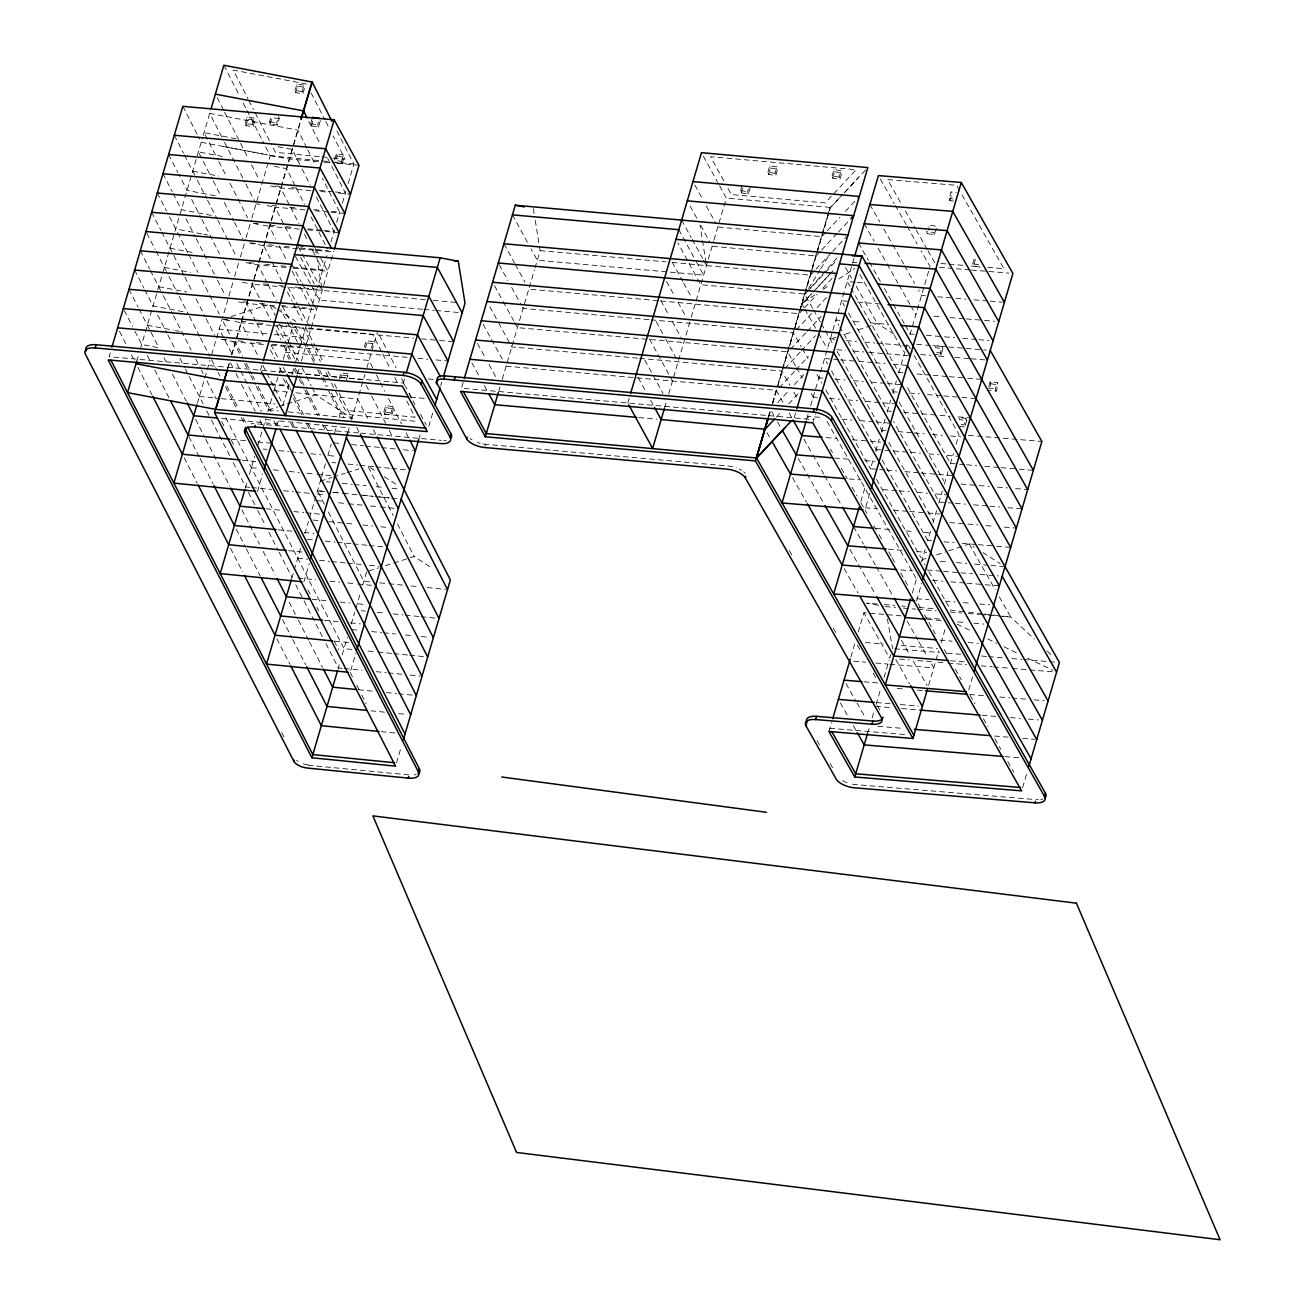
<?xml version="1.0" encoding="UTF-8"?>
<svg xmlns="http://www.w3.org/2000/svg" width="1305" height="1305" viewBox="0 0 1305 1305"><rect width="100%" height="100%" fill="white"/><g stroke="black" fill="none" stroke-linecap="round" stroke-linejoin="round"><path stroke-width="0.75" stroke-dasharray="5 3.75" d="M110.289 352.774L109.131 356.689L403.343 382.985L405.121 386.215M136.699 361.436L139.048 353.508M140.385 348.941L202.65 137.351M203.237 135.394L210.692 110.06M245.226 123.437L247.118 117.026L254.247 118.086L254.997 120.288L253.105 126.716L245.976 125.655L245.226 123.437L252.354 124.497L253.105 126.716M245.976 125.655L247.868 119.228L247.118 117.026M252.354 124.497L254.247 118.086M278.52 116.488L279.254 118.69L277.361 125.117L270.233 124.04L269.499 121.838L271.391 115.427M270.233 124.04L272.125 117.629L279.254 118.69M277.361 125.117L276.627 122.898L278.047 118.086M197.332 403.359L210.04 360.18M211.638 354.732L234.084 278.503M234.655 276.546L239.81 259.01M240.381 257.069L245.552 239.533M246.123 237.575L251.278 220.039M251.849 218.098L270.2 155.735L262.794 141.266M295.028 90.469L296.904 84.042L304.032 85.102L304.783 87.321L302.891 93.732L295.762 92.671L295.028 90.469L302.156 91.529L302.891 93.732M295.762 92.671L297.654 86.261L296.904 84.042M302.156 91.529L304.032 85.102M227.543 368.45L229.419 362.627M231.556 354.813L300.525 120.99M227.853 368.483L229.811 361.828M231.866 354.846L300.688 121.006M320.378 120.582L318.485 126.993L311.357 125.933L310.623 123.73L312.515 117.303M311.357 125.933L313.249 119.522M318.485 126.993L317.751 124.791L319.17 119.978M260.478 370.212L262.158 364.519M342.285 163.582L344.177 157.155L343.443 154.952L336.315 153.876L334.423 160.303L341.551 161.363L342.285 163.582L335.157 162.505M336.103 159.308L337.049 156.094L336.315 153.876M245.373 488.005L247.167 481.937M249.386 474.384L254.72 456.244M257.966 445.217L265.747 418.791M267.819 411.776L273.724 391.712M274.132 390.326L278.944 373.948M279.286 372.773L281.244 366.15M283.267 359.283L292.744 327.049M341.551 161.363L343.443 154.952M257.525 491.447L262.68 473.894M276.986 425.316L278.242 421.042M282.826 405.48L289.123 384.078M291.961 374.453L294.734 365.025M295.305 363.067L318.306 284.898M318.893 282.957L326.919 255.666M330.932 242.029L334.374 230.332M336.657 222.535L339.528 212.797M342.399 203.058L345.841 191.362M348.141 183.565L353.867 164.087L335.483 128.167M297.605 373.899L299.334 368.043M301.406 361.028L333.77 251.066M339.169 379.233L341.062 372.806L348.19 373.866L348.924 376.085L341.796 375.024L341.062 372.806M340.85 378.222L341.796 375.024M346.298 380.293L348.19 373.866M291.733 578.392L300.9 547.235M304.881 533.712L308.535 521.315M309.595 517.726L321.03 478.853M321.601 476.912L325.858 462.476M327.914 455.461L331.258 444.092M334.455 433.244L336.853 425.12M339.039 417.649L340.197 413.734L328.615 391.125M364.323 347.114L366.199 340.703L373.328 341.763L374.078 343.965L366.95 342.905L366.199 340.703M365.531 347.717L366.95 342.905M371.452 348.174L373.328 341.763M303.853 581.932L309.252 563.597M347.685 432.983L349.414 427.126M351.485 420.112L364.911 374.486M366.917 367.635L377.536 331.601M383.833 411.972L385.725 405.561L392.854 406.622L393.588 408.824L391.712 415.251L384.584 414.191L383.833 411.972L390.962 413.033L391.712 415.251M384.584 414.191L386.459 407.764L385.725 405.561M390.962 413.033L392.854 406.622M403.343 382.985L404.468 379.119M308.062 765.236L409.281 774.925M338.011 669.09L339.267 664.783M342.138 655.028L347.309 637.46M351.241 624.1L354.781 612.094M355.922 608.212L360.457 592.813M362.708 585.162L366.689 571.623M350.735 670.525L355.841 653.169M418.677 439.687L420.504 433.472M428.758 426.458L432.722 412.967M440.65 386.019L441.791 382.169M463.128 382.398L461.432 388.172L813.716 419.639M498.787 391.027L500.06 386.72M502.246 379.315L528.786 289.139L658.617 300.737M529.243 287.573L534.446 269.89M534.985 268.063L540.123 250.625L534.626 216.532M485.085 445.902L485.558 444.304L728.304 465.999A14.959 6.672 16.4 0 1 736.509 467.875M396.508 762.919L401.108 747.308M627.787 403.033L629.516 397.16M664.571 407.845L666.627 400.863M668.682 393.914L690.736 318.975M691.193 317.392L707.946 260.478M708.289 259.32L713.688 240.985M714.031 239.81L726.314 198.099L717.717 182.374M750.245 187.496L748.352 193.923L741.224 192.846L740.473 190.644L741.893 185.832M741.224 192.846L743.116 186.436M748.352 193.923L747.602 191.704L748.548 188.491M767.911 172.211L769.803 165.8L776.932 166.861L777.666 169.079L775.774 175.49L768.645 174.43L767.911 172.211L775.04 173.288L775.774 175.49M768.645 174.43L770.537 168.002L769.803 165.8M775.04 173.288L776.932 166.861M832.068 176.028L833.944 169.601L841.073 170.678L841.823 172.88L839.931 179.307L832.802 178.23L832.068 176.028L839.197 177.089L839.931 179.307M832.802 178.23L834.694 171.82L833.944 169.601M768.4 416.752L770.358 410.129M772.429 403.115L777.65 385.334M778.155 383.621L830.029 207.365L726.314 198.099M768.612 416.931L770.227 410.863M772.642 403.245L830.208 207.658M839.197 177.089L841.073 170.678M768.71 416.866L770.586 410.537M772.609 403.637L830.257 207.756L842.785 194.363M794.141 417.894L795.871 412.037M806.653 419.313L808.366 413.489M810.666 405.708L854.302 257.428M812.787 422.853L815.446 413.799M936.305 228.293L934.413 234.721L927.284 233.66L928.703 228.832M953.449 201.117L949.893 200.595L949.159 198.376L951.035 191.966L956.386 192.765M860.86 501.512L865.46 485.917M884.66 469.947L870.5 468.756L873.828 457.451M875.688 451.155L879.227 439.132M881.267 432.2L885.312 418.465M887.204 412.037L890.711 400.129M892.734 393.229L896.404 380.75M898.721 372.92L905.05 351.388M905.621 349.463L907.35 343.59L910.319 348.843M909.944 334.765L930.025 266.563L921.085 250.821M949.893 200.595L951.785 194.168L951.035 191.966M869.783 493.355L864.921 509.864L866.912 513.354M828.936 731.501L831.579 722.513M850.86 657.035L854.824 643.561M858.217 632.012L863.894 612.746L901.298 615.862M941.019 355.237L940.285 353.019L942.177 346.608L935.049 345.531L935.783 347.75L942.911 348.81L941.019 355.237L933.891 354.161M972.682 263.855L974.574 257.428L975.324 259.646L973.432 266.057L980.561 267.117L979.81 264.915L972.682 263.855L973.432 266.057M867.597 733.328L869.293 727.554M872.132 717.929L873.828 712.155M876.095 704.455L880.63 689.04M884.04 677.491L889.129 660.167M890.842 654.376L889.7 658.226L863.894 612.746M912.358 592.976L917.04 577.071M921.444 562.08L925.115 549.601M931.852 540.808L927.806 540.482L930.856 530.107M932.928 523.077L936.598 510.598M938.833 503.012L942.341 491.104M944.396 484.09L948.034 471.725M950.334 463.895L953.4 453.536M956.092 444.336L958.979 434.565L911.33 350.523M965.243 425.463L966.662 420.65L959.534 419.59L958.784 417.372L965.912 418.432L964.02 424.859L960.464 424.321M916.55 600.838L921.738 583.237M988.75 386.362L990.169 381.549L997.297 382.61L998.031 384.828L996.139 391.239L989.011 390.179M989.957 386.965L990.903 383.752L990.169 381.549M996.139 391.239L995.405 389.037L997.297 382.61M928.622 685.223L938.833 650.559M941.084 642.843L945.619 627.444M968.734 689.905L973.285 674.473M1022.582 787.665L1027.117 772.266M808.513 288.552L819.98 270.037M820.763 268.765L829.376 254.883M804.761 294.424L838.887 255.731M844.172 192.863L867.825 167.562M825.935 232.176L821.759 236.645L717.815 226.972M827.321 230.691L839.849 217.282M845.412 211.328L857.923 197.936M820.258 251.441L816.098 255.911L712.139 246.237M821.661 249.94L836.962 233.562M838.348 232.078L848.087 221.654M814.597 270.69L810.421 275.159L667.932 262.044M815.984 269.205L831.285 252.827M832.688 251.343L846.586 236.45M807.534 291.439L836.75 260.168M803.88 307.491L801.923 304.049L811.661 293.625M813.048 292.141L828.757 275.322M829.752 274.262L835.461 268.145M803.26 309.203L799.084 313.673L660.656 300.933M804.647 307.719L817.175 294.31M822.737 288.356L835.265 274.964M796.197 329.953L811.514 313.575M817.077 307.621L826.815 297.197M790.536 349.218L805.838 332.824M807.224 331.34L821.139 316.446M784.876 368.467L800.177 352.089M801.564 350.605L815.478 335.711M779.199 387.732L794.5 371.338M795.887 369.853L808.415 356.461M777.698 402.511L788.84 390.603M794.402 384.649L804.141 374.225M776.214 417.306L781.777 411.352M788.726 403.898L799.867 391.989M830.257 207.756L839.653 197.708M845.02 191.966L858.429 177.611M801.923 304.049L811.319 294M816.212 288.764L830.094 273.887M803.276 302.597L816.8 293.625M823.21 289.384L830.388 284.62M838.772 279.042L854.759 268.439M835.869 337.375L830.208 339.267L834.254 339.61M845.281 334.211L851.154 332.253M858.135 329.904L877.319 323.477L896.062 335.369M925.898 558.475L922.129 559.731L925.098 564.951M936.631 554.87L946.631 551.509M948.523 550.889L969.24 543.924L974.362 547.17M231.164 316.528L267.704 304.913M256.318 386.378L268.357 409.917L277.867 406.899M279.319 406.426L285.469 404.485M287.361 403.881L315.859 394.828L352.024 418.252L339.055 392.919M320.361 481.137L331.764 477.516M333.15 477.075L345.058 473.291M346.967 472.687L358.728 468.952M368.597 571.019L378.564 567.854M385.35 565.701L414.191 556.55L432.265 568.262M940.987 263.463L947.071 263.985M949.11 264.148L963.335 265.339M971.458 266.008L979.582 266.677M987.706 267.362L1003.953 268.716L960.578 192.275M939.437 267.346L950.741 268.292M956.304 268.748L970.447 269.923M971.458 270.021L1008.961 273.137M852.883 262.24L856.928 262.582M855.297 282.174L847.222 281.505L850.191 286.757M857.32 282.353L865.411 283.022M925.555 295.778L921.509 295.452L918.541 290.199M937.691 296.79L953.857 298.144M955.88 298.307L965.994 299.155M974.068 299.824L988.228 300.998M990.25 301.178L1002.371 302.189M847.614 301.259L841.546 300.754L844.531 306.006M857.728 302.108L881.984 304.13M934.037 316.218L942.128 316.887M950.219 317.572L964.362 318.746M966.385 318.909L982.567 320.263M984.574 320.426L994.687 321.275M839.931 320.361L835.885 320.019L838.854 325.271M854.074 321.536L862.165 322.205M870.256 322.873L888.444 324.39M914.218 334.292L910.189 333.966L905.213 325.222M926.354 335.303L942.52 336.657M944.543 336.82L954.656 337.669M962.747 338.338L976.89 339.512M978.913 339.692L989.027 340.523M916.763 344.373L931.052 345.499M933.026 345.662L946.826 346.82M948.8 346.983L986.303 350.099M846.39 340.621L856.488 341.47M864.579 342.138L874.693 342.987M876.715 343.15L900.972 345.173M902.995 345.336L911.069 346.004M920.694 354.569L930.791 355.4M938.882 356.086L946.973 356.754M955.048 357.423L969.207 358.614M971.23 358.777L987.396 360.115M836.799 349.691L845.575 350.425M853.666 351.094L863.763 351.926M868.82 352.35L910.27 355.808M838.691 359.707L824.548 358.532L827.517 363.785M840.714 359.886L856.896 361.224M858.918 361.387L873.061 362.578M875.084 362.741L885.198 363.589M893.273 364.258L907.432 365.433M902.897 372.806L898.851 372.48L851.186 288.503M917.04 373.997L931.183 375.171M933.206 375.334L947.365 376.525M949.388 376.688L965.553 378.026M967.576 378.205L981.735 379.38M818.871 377.781L822.917 378.124M835.053 379.135L845.151 379.983M853.242 380.652L863.355 381.5M871.446 382.169L885.589 383.344M887.612 383.507L901.755 384.698M893.175 391.728L897.22 392.071M909.357 393.082L919.454 393.914M927.545 394.599L941.688 395.774M943.711 395.937L959.893 397.291M961.915 397.454L976.058 398.629M813.211 397.046L817.256 397.389M829.376 398.4L839.49 399.232M847.581 399.901L857.679 400.749M865.77 401.418L896.095 403.946M891.56 411.32L887.514 410.993L839.849 327.017M903.68 412.331L919.862 413.685M921.885 413.848L938.05 415.202M940.073 415.365L950.171 416.213M958.262 416.882L970.398 417.894M819.671 417.306L807.55 416.311L809.524 419.802M841.904 419.166L852.018 420.014M860.109 420.683L874.252 421.858M876.275 422.021L890.434 423.212M968.392 435.348L1041.863 441.465M881.837 430.242L885.883 430.585M898.019 431.596L912.162 432.771M914.185 432.934L924.299 433.782M932.374 434.451L942.487 435.299M950.578 435.968L960.676 436.816M826.13 437.583L836.244 438.415M852.41 439.769L868.592 441.123M870.614 441.286L880.712 442.134M876.177 449.507L908.525 452.199M910.547 452.362L920.645 453.21M928.736 453.879L938.85 454.727M946.924 455.396L959.061 456.407M964.623 464.629L950.48 463.454L905.801 384.73M966.646 464.792L976.76 465.64M984.835 466.309L998.994 467.484M1001.017 467.663L1017.182 469.001M1019.205 469.18L1033.364 470.355M834.613 458.022L850.795 459.36M864.938 460.535L875.051 461.383M886.682 470.11L896.78 470.958M904.871 471.627L919.03 472.801M921.053 472.965L953.384 475.656M960.986 484.057L977.151 485.395M979.174 485.574L989.288 486.406M997.363 487.091L1007.476 487.923M1015.567 488.592L1027.688 489.603M849.163 478.951L861.3 479.963M883.028 489.538L897.188 490.713M899.21 490.876L909.308 491.724M917.399 492.393L927.512 493.241M935.587 493.91L947.724 494.921M953.286 503.143L939.143 501.968L893.468 421.482M955.309 503.306L965.423 504.154M973.497 504.823L987.657 505.997M989.679 506.177L999.793 507.009M1007.868 507.694L1022.027 508.868M865.231 507.775L877.368 508.787M893.534 510.141L907.693 511.315M909.716 511.478L925.881 512.832M927.904 512.996L940.04 514.007M949.649 522.571L965.814 523.909M967.837 524.088L977.951 524.92M986.025 525.605L994.116 526.274M1004.23 527.106L1016.35 528.117M875.737 528.378L889.896 529.569M906.062 530.907L914.153 531.575M924.266 532.424L932.341 533.093M943.972 541.82L954.086 542.668M962.177 543.337L976.319 544.511M978.342 544.691L994.508 546.028M996.531 546.208L1010.69 547.382M888.265 549.16L902.424 550.335M916.567 551.509L926.681 552.358M940.334 561.248L948.409 561.917M956.5 562.602L966.613 563.434M974.705 564.119L988.847 565.293M990.87 565.457L1005.013 566.631M927.202 570.024L941.541 571.215M943.564 571.378L972.584 573.792M979.941 574.412L998.423 575.945M900.793 569.926L912.929 570.938M932.635 580.334L942.748 581.182M950.839 581.851L964.982 583.025M967.005 583.205L983.187 584.542M985.193 584.722L999.353 585.896M916.86 598.75L928.997 599.762M945.163 601.116L955.276 601.948M963.367 602.633L971.442 603.302M979.533 603.97L989.647 604.819M877.221 603.987L866.716 603.122L883.436 606.254M884.219 604.574L894.724 605.455M901.722 606.026L905.23 606.319M919.226 607.494L934.984 608.799M885.296 606.597L895.409 607.445M903.5 608.114L915.653 609.125M917.676 609.304L936.256 610.854M950.04 611.996L961.736 612.975M968.261 613.513L979.386 614.443M980.398 614.525L987.216 615.095M988.489 615.193L996.58 615.878M998.602 616.042L1010.739 617.053L1034.343 639.091M925.898 617.918L942.161 619.271M927.366 619.353L941.525 620.544M957.691 621.881L965.782 622.55M973.873 623.235L983.97 624.067M939.894 640.135L952.03 641.147M968.196 642.484L978.31 643.332M865.394 642.468L883.387 643.969M901.396 645.469L937.398 648.455M894.561 648.781L939.584 652.516M947.169 653.153L961.328 654.327M981.556 656.024L987.64 656.529M988.586 656.611L1003.822 657.867M1011.913 658.552L1021.929 659.384M1023.642 659.514L1048.127 661.553M1049.563 661.684L1055.663 662.19M950.399 660.738L964.558 661.912M899.504 659.058L909.569 659.89M917.855 660.575L931.427 661.7M937.952 662.255L946.549 662.973M948.017 663.087L966.597 664.637M981.099 665.844L992.257 666.773M993.594 666.888L1010.347 668.274M1012.354 668.454L1052.825 671.814M853.715 661.227L865.721 662.222M875.72 663.054L887.726 664.049M889.716 664.229L933.727 667.883L930.775 662.679M864.057 681.814L878.053 682.972M897.285 688.453L905.327 689.122M917.399 690.133L923.418 690.639M969.68 694.488L983.742 695.663M999.826 697L1009.891 697.832M1011.897 697.996L1025.975 699.17M1034.017 699.839L1044.065 700.687M876.389 702.563L890.385 703.738M900.385 704.57L918.394 706.07M875.541 706.38L891.625 707.718M901.673 708.55L917.758 709.887M982.094 715.254L996.172 716.429M1010.249 717.587L1020.298 718.435M1028.34 719.104L1038.405 719.936M877.906 726.298L904.055 728.484M994.524 736.02L1008.602 737.195M1022.68 738.353L1034.751 739.364M829.882 728.288L908.166 734.813M1004.948 756.606L1019.026 757.781M1031.88 799.28L855.248 784.566A14.959 6.672 16.4 0 1 849.849 783.62M318.453 161.657L289.482 159.063L201.215 142.278L198.474 136.829M324.244 162.163L330.034 162.685M337.163 163.321L359.022 165.213M310.786 190.612L280.673 187.92L289.808 205.766M320.72 191.492L328.664 192.21M338.599 193.091L350.507 194.151M305.109 209.86L275.012 207.169L284.147 225.015M315.043 210.757L328.958 211.997M330.932 212.177L344.846 213.416M299.449 229.125L269.336 226.434L275.73 238.929M307.393 229.827L323.281 231.246M325.271 231.425L339.169 232.665M540.123 250.625L665.893 261.865M297.752 248.733L263.675 245.683L270.983 259.972M299.742 248.912L333.509 251.93M286.121 267.46L257.999 264.948L267.134 282.794M294.065 268.178L327.832 271.179L319.236 255.47M425.348 299.661L252.338 284.196L261.473 302.042M433.276 300.378L457.093 302.499M648.895 319.643L523.109 308.404L520.238 303.168M650.918 319.823L793.195 332.53L801.254 346.739M422.51 309.285L319.334 300.068L311.699 286.105M423.962 309.416L434.418 310.362M436.033 310.492L458.218 312.482M274.784 305.974L246.661 303.461L255.796 321.307M282.728 306.691L316.495 309.709L313.64 304.457M271.114 325.402L241.001 322.71L247.395 335.206M273.088 325.581L413.457 338.126M421.499 338.843L437.599 340.279M439.606 340.458L453.683 341.731M637.558 358.157L511.772 346.918L497.45 320.72M639.581 358.337L781.858 371.044L789.917 385.252M263.447 344.487L235.34 341.975L242.648 356.249M271.407 345.205L407.78 357.391M417.845 358.288L427.91 359.185M435.952 359.903L448.023 360.979M506.112 366.167L776.198 390.309L783.277 402.788M428.268 378.972L434.304 379.51M269.988 384.6L289.857 386.378M410.537 397.16L426.621 398.596M638.814 417.551L657.068 419.182M358.598 432.95L255.682 423.766A14.959 6.672 16.4 0 0 250.919 423.831M360.604 433.13L441.335 440.356M319.187 156.649L275.355 152.277L270.788 143.338M333.134 158.036L345.075 159.226L333.167 135.948M270.2 155.735L329.969 161.706M331.959 161.902L353.867 164.087M275.649 186.011L279.629 186.419M291.586 187.61L297.556 188.197M319.48 190.383L333.411 191.77M335.401 191.982L345.368 192.961L327.098 157.285M256.041 203.874L260.021 204.281M271.978 205.472L277.949 206.06M289.906 207.25L297.866 208.05M313.804 209.648L323.771 210.643M331.731 211.426L339.708 212.226L322.351 178.328M254.361 223.53L258.341 223.938M270.298 225.129L276.269 225.716M286.219 226.711L294.196 227.51M308.143 228.897L322.074 230.284M324.08 230.496L334.031 231.491L315.761 195.799M250.674 242.991L256.661 243.578M268.602 244.785L274.588 245.373M284.539 246.368L292.516 247.167M300.476 247.95L314.423 249.353M316.414 249.549L328.371 250.739M248.994 262.648L254.964 263.235M264.931 264.23L272.892 265.029M280.869 265.829L290.819 266.824M292.826 267.019L322.694 270.005L317.213 259.287M263.251 283.886L271.212 284.686M279.188 285.485L283.169 285.877M295.126 287.067L317.033 289.253M243.644 301.749L247.624 302.156M259.565 303.347L267.541 304.147M281.489 305.533L285.469 305.925M293.429 306.724L307.376 308.111M228.016 320.019L222.029 319.415L229.484 333.966M241.947 321.405L245.944 321.813M257.884 323.004L265.861 323.787M277.802 324.994L283.789 325.581M285.779 325.777L301.716 327.376M308.698 327.914L372.594 334.292L381.827 352.317M267.003 333.819L219.191 329.056L232.176 354.389M274.344 334.553L302.858 337.391L307.491 346.445M222.339 339.267L226.32 339.675M238.277 340.866L244.247 341.453M256.204 342.66L264.165 343.443M272.141 344.243L286.089 345.629M288.079 345.825L300.019 347.032L280.836 309.562M279.694 371.403L363.361 379.739M270.771 383.752L288.699 385.546M274.034 390.652L287.981 392.038M295.941 392.838L357.701 399.004L368.809 420.716M199.355 396.443L219.289 398.433M221.279 398.629L275.061 403.995M340.197 413.734L418.155 421.515M268.357 409.917L278.324 410.896M288.274 411.891L352.024 418.252M265.535 419.541L271.505 420.128M279.466 420.928L349.185 427.877M221.589 418.497L277.361 424.06L275.534 420.487M333.689 442.819L341.649 443.618M351.616 444.614L363.573 445.804M365.563 446L379.51 447.403M381.5 447.599L395.431 448.985M403.408 449.785L413.359 450.78M231.85 439.328L245.797 440.731M257.738 441.922L271.685 443.308M263.006 449.018L266.987 449.409M278.944 450.617L288.894 451.595M290.885 451.807L302.842 452.998M310.818 453.781L320.769 454.776M328.746 455.575L336.706 456.375M332.008 462.476L335.989 462.884M347.946 464.074L357.896 465.069M359.886 465.265L373.834 466.652M375.824 466.847L389.771 468.234M391.761 468.446L405.708 469.833M242.11 460.176L256.057 461.579M251.359 467.679L259.32 468.479M273.267 469.865L281.244 470.665M289.204 471.464L299.171 472.443M307.132 473.242L315.109 474.041M317.099 474.237L331.046 475.624M326.332 481.741L330.312 482.132M342.269 483.323L352.236 484.318M354.226 484.514L366.183 485.705M376.134 486.7L384.11 487.499M392.071 488.298L400.031 489.081M317.523 490.762L325.5 491.561L317.523 490.762L324.651 504.692M332.742 492.279L341.437 493.16M343.427 493.355L373.295 496.34M375.285 496.536L389.787 497.972M391.679 498.167L397.389 498.738M333.46 492.36L345.417 493.551M363.165 495.329L372.675 496.275M379.282 496.928L389.233 497.923M249.679 487.336L245.699 486.944L232.714 461.595M251.669 487.532L271.587 489.522M283.544 490.713L293.495 491.708M295.485 491.903L309.432 493.29M317.409 494.089L325.369 494.889M316.691 500.598L324.651 501.397M338.599 502.784L346.559 503.583M348.549 503.779L362.496 505.166M370.473 505.965L378.434 506.748M380.424 506.96L394.371 508.346M265.926 508.771L279.857 510.173M293.804 511.56L303.771 512.555M305.762 512.751L321.699 514.349M313.004 520.059L318.991 520.646M328.942 521.641L344.879 523.223M346.869 523.436L354.846 524.219M362.806 525.018L372.773 526.013M380.734 526.812L388.711 527.595M278.177 529.83L292.124 531.217M304.081 532.407L314.032 533.402M307.344 539.308L313.314 539.911M325.271 541.102L335.222 542.097M337.228 542.293L351.159 543.679M353.149 543.875L367.096 545.278M369.087 545.474L383.034 546.86M288.454 550.677L302.385 552.064M297.687 558.165L307.654 559.16M319.594 560.351L329.561 561.346M331.552 561.542L345.499 562.944M347.489 563.14L361.436 564.527M369.397 565.326L379.364 566.321M369.837 581.851L363.85 581.263L327.718 510.679M379.788 582.846L385.774 583.449M388.825 583.743L403.702 585.227M411.091 585.961L419.623 586.826M427.273 587.576L445.527 589.403M297.997 578.017L315.924 579.812M329.871 581.198L339.822 582.193M347.799 582.992L355.759 583.792M357.749 583.988L371.697 585.374M312.254 599.272L328.191 600.855M340.132 602.045L350.099 603.041M358.059 603.84L366.036 604.623M361.338 610.74L365.318 611.131M377.259 612.322L385.236 613.122M393.197 613.921L403.163 614.916M405.154 615.112L419.101 616.498M421.091 616.694L435.038 618.097M324.505 620.315L338.452 621.702M350.409 622.893L360.359 623.888M351.681 629.597L359.642 630.397M371.599 631.587L381.566 632.582M383.556 632.778L395.497 633.969M405.464 634.964L413.424 635.763M421.401 636.546L429.361 637.346M334.781 641.163L348.729 642.549M351.991 649.45L344.014 648.65L224.493 415.202M367.928 651.048L375.889 651.831M377.879 652.027L391.826 653.43M393.816 653.626L407.764 655.012M409.754 655.208L423.701 656.611M342.334 668.307L338.354 667.915L325.385 642.582M344.324 668.503L362.252 670.297M376.199 671.683L386.166 672.679M388.156 672.874L402.087 674.277M410.064 675.06L420.014 676.055M358.581 689.758L374.519 691.34M386.459 692.531L396.426 693.526M398.417 693.722L412.364 695.125M370.832 710.801L384.779 712.187M398.726 713.574L406.687 714.373M381.109 731.648L395.056 733.035M963.857 611.637L950.725 610.12L926.077 566.68M968.734 612.192L982.73 613.807M984.492 614.019L1001.359 615.96M1002.746 616.123L1010.739 617.053L998.961 596.271M297.654 86.261L304.783 87.321M834.694 171.82L841.823 172.88M770.537 168.002L777.666 169.079M949.159 198.376L952.715 198.915M310.623 123.73L317.751 124.791M740.473 190.644L747.602 191.704M269.499 121.838L276.627 122.898M247.868 119.228L254.997 120.288M935.571 226.091L928.442 225.031L929.176 227.233M337.049 156.094L344.177 157.155M322.009 156.747L327.359 157.546M936.713 352.497L940.285 353.019M990.903 383.752L998.031 384.828M988.277 387.96L995.405 389.037M959.42 426.262L964.77 427.061M386.459 407.764L393.588 408.824M306.577 84.026L233.285 70.095L247.917 98.674M236.026 138.738L204.037 132.653L217.935 159.797M278.014 146.715L292.32 149.439L301.145 167.252M223.269 146.47L267.411 154.871M222.356 156.47L198.376 151.902L212.275 179.046M274.344 166.355L286.66 168.688L295.485 186.501M192.7 171.167L218.702 176.11M270.673 185.979L280.983 187.953M215.031 195.734L187.039 190.416L178.752 174.25M267.003 205.619L275.322 207.201M211.361 215.374L181.379 209.681L173.092 193.515M253.333 223.367L261.343 224.884M263.333 225.259L269.646 226.466M201.688 233.872L175.702 228.93L167.431 212.764M203.694 234.248L207.691 235.014M249.679 242.991L263.985 245.715M170.042 248.195L194.021 252.746M246.009 262.631L258.308 264.98M164.365 267.443L190.351 272.386M242.339 282.272L252.648 284.229M158.704 286.709L186.68 292.026M238.668 301.912L246.988 303.494M183.026 311.667L153.028 305.957L144.757 289.792M224.998 319.643L232.991 321.161M234.998 321.552L241.311 322.743M147.367 325.222L173.353 330.165M175.359 330.54L179.356 331.307M221.328 339.284L235.65 342.008M157.693 347.522L141.69 344.471L133.42 328.305M956.957 624.116L971.442 631.098M987.755 638.944L996.808 643.316M1003.937 646.758L1018.553 653.789M1027.606 658.16L1052.972 670.379M982.877 552.586L1000.136 563.548M276.105 308.6L269.531 304.342L275.322 315.647M277.753 309.66L295.827 321.373M374.437 470.322L367.863 466.048L393.164 515.475M384.29 476.7L397.454 485.232M1047.263 651.146L1052.662 656.187M959.583 190.53L956.63 185.326L887.563 179.568L901.363 203.89M905.311 210.839L915.164 228.212M916.159 229.957L927.007 249.059M927.986 250.805L934.886 262.957M880.369 179.095L894.268 203.58M895.263 205.325L906.192 224.574M907.187 226.32L917.105 243.823M869.88 204.477L879.815 221.964M883.795 228.962L891.723 242.958M892.718 244.72L903.647 263.953M904.642 265.714L914.56 283.201M864.22 223.726L874.154 241.229M878.118 248.227L886.062 262.223M887.057 263.969L897.971 283.218M898.966 284.963L909.895 304.212M910.89 305.957L915.849 314.701M858.56 242.991L868.477 260.478M869.473 262.24L880.402 281.472M884.366 288.47L892.31 302.466M893.305 304.228L904.218 323.461M859.832 274.49L903.517 351.469M845.607 267.59L851.692 278.308M856.178 286.219L877.319 323.477M848.495 313.004L895.165 395.236M899.129 402.234L943.809 480.958M969.24 543.924L995.177 589.632M812.705 308.437L804.533 294.017L700.801 284.751L677.866 242.844M813.57 309.938L820.421 322.025M821.4 323.754L824.336 328.925M825.315 330.654L833.194 344.52M837.158 351.518L883.828 433.749M888.787 442.493L933.467 521.217M804.859 309.22L815.625 328.207M818.626 333.476L827.386 348.908M831.497 370.783L878.167 452.998M882.131 459.996L927.806 540.482M802.232 348.468L808.105 358.81M816.914 374.339L821.856 383.034M825.837 390.032L870.5 468.756M876.471 479.261L921.151 557.985M795.593 365.987L787.535 351.795L517.449 327.653L514.578 322.417M796.572 367.716L802.445 378.075M811.253 393.588L815.201 400.553M827.109 421.531L916.469 578.996M830.469 449.132L832.427 452.607M841.285 468.218L847.206 478.641M852.116 487.303L857.042 495.982M860.909 502.784L863.926 508.085M873.861 525.605L876.83 530.858M878.999 534.659L883.012 541.738M888.754 551.852L891.723 557.105M892.049 557.659L896.062 564.739M900.662 572.846L904.642 579.844M905.099 580.66L909.112 587.739M918.149 603.66L922.178 610.74M924.495 614.834L935.228 633.741M944.265 649.662L948.327 656.823M955.276 669.057L961.328 679.742M970.121 695.239L974.982 703.787M983.432 718.663L987.967 726.673M994.883 738.875L1000.821 749.331M1007.754 761.533L1013.838 772.266M793.832 392.153L796.768 397.324M789.15 413.13L792.086 418.301M803.864 439.067L811.808 453.047M812.803 454.809L823.716 474.041M824.711 475.803L841.594 505.541M853.503 526.535L863.437 544.022M864.432 545.784L875.345 565.016M876.34 566.778L893.224 596.516M907.106 620.984L917.953 640.086M918.932 641.832L926.827 655.73M771.728 411.679L773.686 415.137M777.601 422.037L780.537 427.208M798.187 458.316L806.131 472.312M807.126 474.058L824.01 503.795M849.816 549.291L875.639 594.77M901.445 640.233L909.324 654.131M913.272 661.08L927.072 685.402M767.046 432.673L770.961 439.573M792.527 477.581L806.425 502.066M844.156 568.54L858.054 593.041M895.768 659.498L909.569 683.82M857.369 645.127L861.349 652.125M873.257 673.119L876.242 678.372M789.313 550.563L793.31 557.61M833.357 628.178L837.37 635.225M877.4 705.793L881.413 712.84M846.032 683.641L855.966 701.144M856.961 702.889L864.905 716.885M840.371 702.906L848.315 716.902M853.274 725.645L856.259 730.898M817.044 740.457L821.057 747.537M830.094 763.458L834.123 770.537M723.753 180.791L710.573 156.714L856.178 169.715L825.152 202.928L731.289 194.543L727.521 187.659M703.379 156.176L717.44 181.884M694.88 185.065L702.514 199.045M706.348 206.027L715.89 223.481M690.166 206.076L696.854 218.294M700.671 225.276L710.23 242.746M681.634 220.088L691.177 237.559M692.139 239.304L702.645 258.504M703.607 260.25L706.478 265.486L700.018 225.439M678.796 229.713L694.439 258.308M696.283 261.669L703.64 275.127L537.285 260.25L531.07 248.912M672.206 262.093L682.711 281.309M683.673 283.055L691.307 297.018M666.529 281.358L674.179 295.322M677.996 302.303L685.647 316.283M660.868 300.607L668.519 314.587M672.336 321.568L681.895 339.023M656.154 321.617L664.751 337.326M665.713 339.072L676.218 358.288M649.531 339.121L672.466 381.027M644.817 360.131L662.973 393.311M638.194 377.634L645.845 391.614M650.624 400.341L653.495 405.578M512.441 214.852L527.726 242.795M503.942 243.741L514.447 262.941M515.41 264.687L524.953 282.157M499.228 264.736L507.824 280.461M511.642 287.443L519.292 301.422M494.513 285.746L502.148 299.71M503.11 301.455L513.615 320.671M489.799 306.757L496.487 318.975M483.176 324.26L502.295 359.185M477.5 343.525L485.15 357.488M488.967 364.47L496.618 378.45M471.839 362.774L479.49 376.737M484.269 385.481L487.124 390.717M409.069 393.457L411.94 398.694M420.536 414.403L426.278 424.892M316.365 250.234L318.29 253.725M298.274 246.792L301.145 252.028M302.108 253.774L318.355 283.462M319.301 285.208L322.172 290.444L315.419 248.488M295.452 256.416L310.737 284.36M291.651 264.295L301.21 281.766M302.173 283.511L312.678 302.711M287.899 287.051L297.458 304.505M298.421 306.251L310.835 328.958M282.239 306.3L301.341 341.225M276.562 325.565L287.084 344.765M288.03 346.51L295.68 360.49M270.902 344.814L278.536 358.793M283.316 367.521L286.187 372.757M311.161 92.981L324.912 119.832M325.826 121.626L328.583 127.009M308.828 121.593L320.704 144.79M306.806 147.987L297.997 130.174L209.714 113.388L223.612 140.532M307.719 149.781L315.027 164.055M302.059 169.03L310.28 185.098M379.38 335.222L396.068 367.798M401.581 378.581L406.932 389.021M409.036 393.131L414.957 404.681M382.757 354.128L390.146 368.548M394.763 377.569L397.536 382.969M406.769 401.01L415.072 417.241L345.352 410.276L328.73 377.83M296.398 188.295L304.62 204.347M311.014 216.842L327.457 248.961M248.831 100.469L253.415 109.392M255.242 112.964L269.874 141.56M223.873 65.25L239.631 96.015M243.334 103.258L246.123 108.69M247.037 110.501L261.865 139.456M290.721 207.544L298.943 223.612M304.424 234.313L308.078 241.441M312.645 250.364L316.299 257.509M372.741 367.716L369.021 360.49L285.371 352.138L289.074 359.381M376.444 374.959L384.779 391.255M388.482 398.482L401.467 423.831M406.1 432.869L408.873 438.301M285.061 226.809L292.369 241.082M300.59 257.134L314.293 283.903M366.134 385.171L370.767 394.224M371.697 396.035L385.595 423.179M389.298 430.422L393.017 437.648M217.234 97.761L223.71 110.419M224.639 112.23L247.803 157.481M251.506 164.724L258.928 179.193M279.384 246.058L286.692 260.331M292.173 271.048L299.481 285.322M300.395 287.1L310.443 306.724M373.442 429.769L376.231 435.201M224.542 142.343L244.916 182.162M245.846 183.972L255.111 202.063M271.897 261.75L281.945 281.374M287.426 292.075L291.994 300.998M292.907 302.793L302.042 320.639M305.696 327.767L314.962 345.858M315.892 347.668L323.297 362.154M327.93 371.207L330.72 376.623M334.423 383.866L338.305 391.467M356.656 427.306L359.446 432.738M218.865 161.608L226.287 176.077M229.99 183.32L247.591 217.707M302.891 327.327L310.264 341.763M311.194 343.558L320.426 361.599M325.956 372.414L327.816 376.019M308.42 348.256L315.973 363.002M319.546 369.968L327.881 386.264M331.372 393.082L343.851 417.437M397.503 523.974L414.191 556.55M182.831 106.276L197.528 135.084M295.697 326.821L313.983 362.545M317.637 369.69L326.299 386.59M268.047 284.572L276.269 300.639M213.204 180.857L220.61 195.342M224.313 202.585L233.579 220.676M234.508 222.486L242.844 238.782M279.596 323.983L288.568 341.502M288.992 342.35L298.486 360.898M302.059 367.847L305.81 375.188M306.512 376.558L311.226 385.774M312.156 387.585L315.859 394.828M262.387 303.837L270.608 319.888M276.089 330.589L280.657 339.512M284.311 346.657L290.705 359.152M295.289 368.092L300.851 378.956M301.765 380.766L305.484 387.993M306.398 389.804L319.382 415.153M324.945 426.001L327.718 431.433M174.315 135.231L183.499 153.191M184.429 155.001L196.419 178.41M197.332 180.221L206.598 198.311M207.528 200.122L216.793 218.212M217.723 220.023L227.918 239.941M228.848 241.751L236.254 256.22M293.707 368.434L298.339 377.471M299.269 379.282L303.902 388.335M304.832 390.146L317.8 415.479M322.433 424.533L325.206 429.965M256.71 323.085L264.034 337.359M270.429 349.854L274.996 358.777M279.564 367.7L282.304 373.051M285.958 380.179L292.402 392.772M293.331 394.583L303.51 414.501M308.143 423.538L310.933 428.97M168.639 154.496L177.839 172.456M191.672 199.469L200.937 217.56M201.867 219.37L219.468 253.757M223.171 261L230.594 275.486M283.397 378.629L288.96 389.494M293.592 398.547L301.928 414.827M306.577 423.88L309.35 429.312M251.049 342.35L258.357 356.624M262.925 365.547L283.022 404.795M292.287 422.902L294.147 426.507M162.978 173.744L172.178 191.704M186.011 218.734L195.277 236.825M196.19 238.636L216.581 278.454M217.511 280.265L224.917 294.734M290.705 423.228L292.565 426.849M246.302 363.394L251.783 374.095M252.697 375.873L254.524 379.445M258.178 386.59L270.967 411.564M157.301 193.01L166.502 210.97M177.562 232.551L187.757 252.469M188.67 254.279L197.936 272.37M201.655 279.613L219.256 313.999M233.155 341.143L240.936 356.33M244.59 363.475L249.826 373.719M250.756 375.53L255.389 384.567M273.919 420.765L276.709 426.197M236.809 363.443L261.392 411.467M230.577 363.018L235.145 371.941M236.058 373.719L240.626 382.642M241.539 384.42L255.242 411.189M259.809 420.112L262.55 425.463M151.641 212.258L160.841 230.218M161.755 232.029L183.94 275.339M184.853 277.149L192.275 291.619M195.978 298.861L205.244 316.968M206.174 318.779L214.509 335.059M226.744 385.84L238.619 409.036M243.187 417.959L245.927 423.309M146.894 233.318L155.165 249.483M156.094 251.278L168.068 274.686M168.998 276.497L178.263 294.587M179.193 296.398L188.458 314.505M189.388 316.316L199.583 336.217M200.497 338.028L209.779 356.135M211.622 359.74L217.185 370.604M218.114 372.414L219.958 376.036M225.52 386.9L236.645 408.612M241.278 417.665L244.981 424.892M140.304 250.772L149.504 268.732M150.418 270.543L162.407 293.951M163.337 295.762L172.603 313.853M173.532 315.663L191.134 350.05M195.766 359.103L200.399 368.141M201.329 369.951L203.172 373.573M206.875 380.815L216.157 398.906M221.622 421.352L224.248 426.474M231.197 440.046L233.97 445.445M307.85 589.746L310.623 595.162M316.821 607.282L318.681 610.903M334.145 641.098L338.599 649.808M350.18 672.434L352.954 677.85M356.803 685.353L359.56 690.769M361.762 695.043L366.216 703.754M134.643 270.037L143.827 287.997M157.66 315.011L166.926 333.101M167.856 334.912L175.278 349.397M179.911 358.451L184.543 367.488M185.457 369.299L188.246 374.731M189.176 376.541L203.074 403.685M206.777 410.928L210.48 418.171M211.41 419.982L231.801 459.784M248.472 492.36L256.808 508.656M257.738 510.467L265.143 524.936M268.863 532.179L278.128 550.286M279.042 552.097L292.026 577.43M295.729 584.673L303.135 599.142M304.065 600.952L324.456 640.771M128.967 289.286L138.167 307.246M139.08 309.057L150.14 330.654M151.07 332.465L158.476 346.934M164.038 357.798L165.898 361.42M172.391 374.078L186.289 401.222M195.554 419.329L204.82 437.42M205.733 439.23L229.827 486.292M241.882 509.815L259.483 544.201M263.186 551.444L275.241 574.967M289.139 602.111L297.475 618.407M298.405 620.201L308.6 640.119M309.513 641.929L322.498 667.263M124.22 310.345L132.506 326.511M147.253 355.335L150.042 360.767M154.675 369.821L169.487 398.775M188.948 436.767L199.143 456.685M200.073 458.495L213.041 483.829M236.205 529.08L245.47 547.17M246.4 548.981L260.299 576.125M282.532 619.565L291.798 637.656M292.728 639.466L305.713 664.8M119.473 331.388L125.916 343.965M131.43 354.748L133.273 358.337M137.89 367.358L151.788 394.502M184.217 457.843L197.185 483.176M230.545 548.328L242.583 571.851M276.872 638.814L289.841 664.147M281.75 732.578L284.523 738.01M934.413 234.721L933.679 232.502L926.55 231.442L927.284 233.66M942.177 346.608L942.911 348.81M965.912 418.432L966.662 420.65M887.416 618.847L892.538 648.601M533.353 208.67L534.332 214.656M1042.809 799.019A14.959 6.672 16.4 0 1 1040.721 799.508M1038.389 799.704A14.959 6.672 16.4 0 1 1035.942 799.622M846.978 782.706A14.959 6.672 16.4 0 1 841.725 780.178M739.25 469.05A14.959 6.672 16.4 0 1 741.713 470.404M743.736 471.855A14.959 6.672 16.4 0 1 745.253 473.324M485.558 444.304A14.959 6.672 16.4 0 1 482.964 443.945M480.158 443.308A14.959 6.672 16.4 0 1 477.287 442.395M472.067 439.834A14.959 6.672 16.4 0 1 470.045 438.366M308.176 764.844A11.223 5.008 16.4 0 1 299.938 762.446M298.111 761.402A11.223 5.008 16.4 0 1 296.627 760.293M446.147 440.274A14.959 6.672 16.4 0 1 443.782 440.454M416.279 774.452A14.959 6.672 16.4 0 1 414.142 774.909"/><path stroke-width="1.5" d="M245.422 427.29A14.959 6.672 16.4 0 0 245.878 429.932L419.362 768.775L418.416 771.989A14.959 6.672 16.4 0 1 408.334 778.139L307.23 768.041A11.223 5.008 16.4 0 1 293.886 761.353L85.38 354.112A14.959 6.672 16.4 0 1 95.183 347.946L96.13 344.732L404.061 372.251A14.959 6.672 16.4 0 1 422.07 381.044L451.057 434.027A14.959 6.672 16.4 0 1 451.057 437.958M111.92 347.212L182.814 106.341L334.178 119.799L359.006 165.278L334.259 249.369M136.731 361.322L127.531 392.626L215.814 409.395L227.527 369.576M211.263 108.119L223.873 65.25L312.156 82.036L301.259 119.065M196.876 404.909L173.859 483.111L255.617 491.267M214.558 412.592L427.241 431.596L402.397 386.182L108.184 359.903L311.895 757.781L395.562 766.133L214.558 412.592L227.119 370.424M300.949 119.032L312.009 82.019M263.284 360.735L334.162 119.864M418.416 771.989L244.932 433.146L245.878 429.932M244.932 433.146A14.959 6.672 16.4 0 1 254.736 426.963L255.209 425.365M244.932 489.489L220.186 573.596L301.863 581.736M264.002 469.441L275.959 428.823M297.051 375.791L285.338 415.61L261.375 371.827M291.423 579.469L266.514 664.082L348.272 672.238M310.721 558.605L347.685 432.983M95.183 347.946L403.115 375.449L404.061 372.251M406.181 373.344L440.176 257.803L458.267 261.245L465.02 303.217L443.488 376.378M293.886 761.353L294.229 760.146M254.736 426.963L440.389 443.553A14.959 6.672 16.4 0 0 450.111 437.224L421.124 384.257L422.07 381.044M311.895 757.781L337.555 670.639M356.885 649.662L418.693 439.638M437.175 381.843L437.534 380.636A11.207 5.008 16.4 0 1 444.826 375.889L814.369 408.905A14.959 6.672 16.4 0 1 832.313 417.633L1045.452 793.195L1044.506 796.393A14.959 6.672 16.4 0 1 1034.995 802.836L854.302 787.78A14.959 6.672 16.4 0 1 836.179 779.052L806.066 725.988A14.959 6.672 16.4 0 1 815.576 719.544L871.952 724.242A14.959 6.672 16.4 0 0 881.462 717.815L745.318 477.924A14.959 6.672 16.4 0 0 727.358 469.196L484.612 447.517A14.959 6.672 16.4 0 1 466.603 438.708L436.816 383.034M434.989 405.268L440.095 387.944M436.588 383.849A11.207 5.008 16.4 0 1 443.879 379.103L444.826 375.889M454.271 380.032L455.217 376.819M464.254 378.532L515.263 205.228L847.989 234.949M450.111 437.224L451.057 434.027M466.603 438.708L467.076 437.093M485.329 436.784L460.486 391.37L812.787 422.853L1021.636 790.879L854.759 776.981L828.936 731.501L912.945 738.5L755.416 460.91L485.329 436.784L498.331 392.577M403.31 739.804L450.356 579.975L377.145 436.996M408.334 778.139L408.808 776.524M630.576 393.555L701.47 152.685L867.825 167.562L796.849 408.726M664.359 408.612L652.63 448.431L628.733 404.778M745.318 477.924L745.791 476.309M755.416 460.91L768.074 417.877M767.927 418.693L756.525 458.006L486.276 433.57L463.21 391.402M768.302 418.269L756.411 457.81M806.082 421.27L782.038 502.963L862.948 509.7M854.873 255.486L878.396 175.588L961.279 182.488L1012.908 273.463L922.863 579.404M443.879 379.103L813.423 412.119L814.369 408.905M816.424 410.471L861.904 255.959L675.957 239.353M1044.506 796.393L831.367 420.83L832.313 417.633M859.147 507.368L833.667 593.938L914.577 600.675M871.218 488.462L961.279 182.488M806.066 725.988L806.539 724.373M815.576 719.544L816.522 716.347L872.898 721.045A14.959 6.672 16.4 0 0 883.028 717.31M832.721 718.663L850.289 658.96M854.759 776.981L867.597 733.328M871.952 724.242L872.898 721.045M910.629 598.848L885.296 684.913L966.304 691.65M912.945 738.5L927.496 689.073M974.313 670.949L1041.863 441.465L990.25 350.425M1028.813 766.492L1059.432 662.5L850.566 294.473L498.265 262.99M1034.995 802.836L1035.469 801.221M850.876 218.669L853.649 215.7L687.295 200.84M774.827 418.791L765.089 429.215L661.129 419.541L654.441 407.323M791.466 420.765L756.574 458.104L784.745 427.942M852.312 255.862L861.904 255.959L1016.35 528.117M869.88 204.477L952.764 211.377L1004.393 302.352M864.22 223.726L947.104 230.642L998.733 321.601M858.56 242.991L941.443 249.891L993.072 340.866M865.019 263.251L935.767 269.156L987.396 360.115M877.547 284.033L930.106 288.405L1033.364 470.355M888.053 304.636L924.429 307.67L1027.688 489.603M900.564 325.402L918.769 326.919L1022.027 508.868M822.085 437.24L801.874 435.56L793.065 420.031M832.59 457.843L796.213 454.825L782.494 430.666M845.118 478.625L790.536 474.074L771.94 441.302M873.714 528.215L853.503 526.535L842.59 507.286M886.242 548.981L847.842 545.784L825.005 505.557M896.747 569.6L842.165 565.049L807.42 503.812M925.343 619.19L905.132 617.51L894.219 598.261M935.848 639.793L899.471 636.758L876.634 596.532M948.376 660.558L893.794 656.024L860.044 596.532M844.058 680.15L862.05 681.65M925.441 690.802L967.658 694.325M838.381 699.398L874.383 702.4M919.764 710.067L980.088 715.091M914.104 729.316L990.511 735.677M1002.941 756.443L864.204 744.894L857.255 732.643M1020.592 787.502L855.705 773.783L831.725 731.534M312.156 82.036L331.976 121.332M215.488 409.379L426.197 428.203M174.315 135.231L325.663 148.754L350.507 194.151M692.955 181.574L859.326 196.435M168.639 154.496L320.002 168.019L344.846 213.416M162.978 173.744L314.326 187.268L339.169 232.665M512.441 214.852L678.796 229.713M157.301 193.01L308.665 206.533L331.601 248.439M839.49 263.838L859.065 265.584L910.27 355.808M151.641 212.258L302.988 225.781L314.456 246.743M503.942 243.741L836.652 273.463M145.964 231.523L440.176 257.803M454.254 260.886L458.267 261.245M294.49 254.671L437.354 267.427L462.198 312.841M140.304 250.772L291.651 264.295M492.605 282.255L844.89 313.738L999.353 585.896M134.643 270.037L428.839 296.317L453.683 341.731M486.928 301.504L839.229 332.987L1048.094 701.013M128.967 289.286L423.179 315.582L448.023 360.979M481.268 320.769L833.552 352.252L1042.418 720.278M123.306 308.551L417.502 334.83L440.438 376.737M475.591 340.018L827.892 371.501L1036.757 739.527M117.629 327.8L411.842 354.095L436.686 399.493M469.93 359.283L822.232 390.766L1031.081 758.792M224.003 380.489L269.988 384.6M408.514 396.981L293.837 386.737L287.149 374.502M636.791 417.372L494.774 404.681L489.032 394.208M217.592 418.089L193.695 415.708L187.202 403.033M229.859 439.132L188.034 434.957L170.417 400.586M240.12 459.98L182.357 454.222L152.701 396.312M263.92 508.575L240.022 506.193L230.757 488.103M276.187 529.618L234.362 525.458L213.971 485.639M286.464 550.465L228.685 544.707L198.115 484.987M310.264 599.06L286.35 596.679L277.084 578.588M322.514 620.12L280.689 615.944L261.228 577.936M332.791 640.967L275.012 635.192L244.443 575.472M356.591 689.562L332.677 687.164L323.412 669.074M366.852 710.409L327.017 706.429L306.626 666.61M379.119 731.452L321.356 725.678L290.77 665.958M394.518 762.724L312.841 754.567L110.974 360.278M501.756 776.997L766.459 812.297M312.515 117.303L319.643 118.364M215.374 94.139L303.657 110.925L307.001 118.021M515.263 205.228L524.316 206.94M297.328 245.046L302.76 246.074M136.03 363.736L224.313 380.522M907.432 365.433L1010.69 547.382M1002.191 576.272L1056.593 672.124M910.564 685.549L922.39 706.397M756.362 457.696L913.892 735.286M409.803 440.111L415.365 450.975M393.931 439.459L409.688 470.224M401.19 499.114L447.517 589.599M360.359 434.549L398.351 508.738M346.363 437.518L439.018 618.488M328.648 433.244L433.342 637.737M311.862 430.781L427.681 657.002M295.99 430.128L422.021 676.251M280.135 429.475L416.344 695.516M263.463 427.257L410.683 714.765M247.754 426.882L405.007 734.03M1045.452 793.195A14.959 6.672 16.4 0 1 1044.457 798.22M807.012 722.774A14.959 6.672 16.4 0 1 816.522 716.347M813.423 412.119A14.959 6.672 16.4 0 1 831.367 420.83M86.326 350.898A14.959 6.672 16.4 0 1 96.13 344.732M419.362 768.775A14.959 6.672 16.4 0 1 418.008 773.702M403.115 375.449A14.959 6.672 16.4 0 1 421.124 384.257M1076.397 903.19L372.871 815.886L516.568 1152.446L1220.093 1239.75L1076.397 903.19"/></g></svg>
